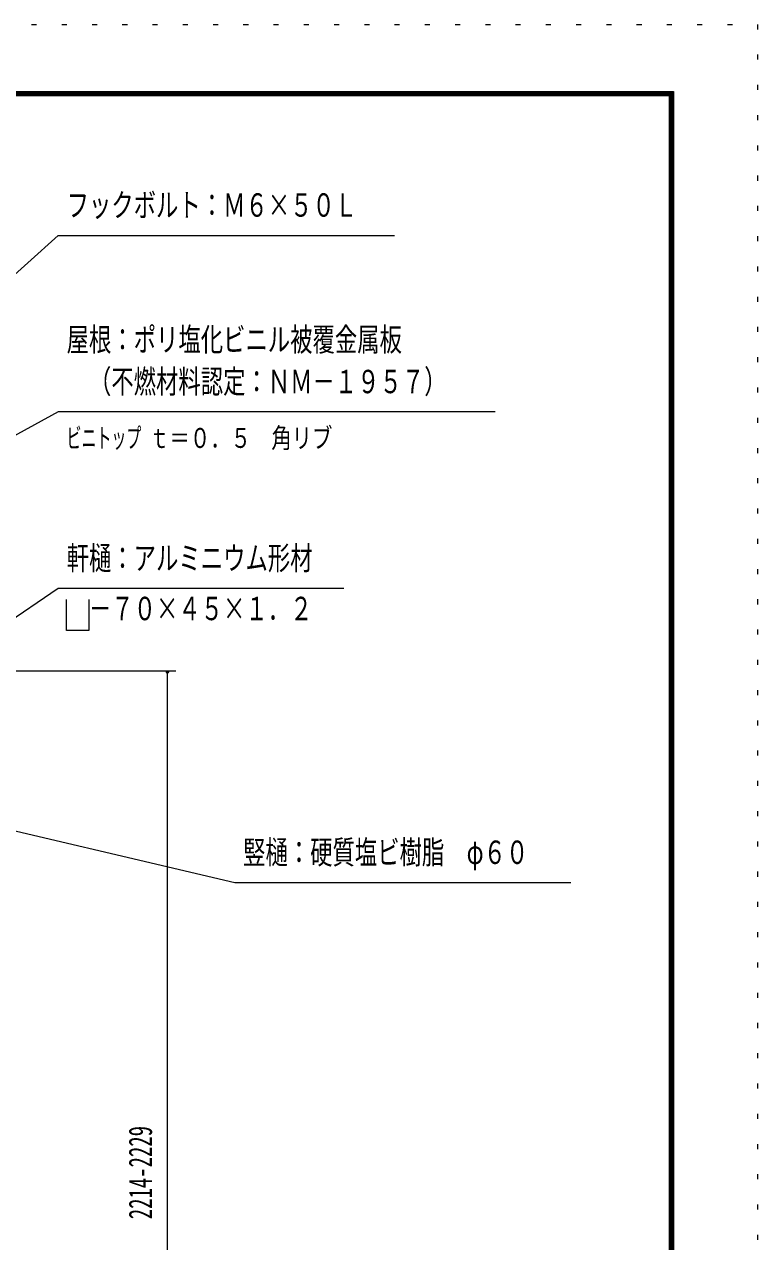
# Model space of a CAD drawing. Units: millimetres, scale not verified. Extents: x -25340 to 25344, y -10500 to 10500.
# Drawn here: x 20981 to 25344, y 3259 to 10500 of the extents above; entities that cross this region are included whole.
import ezdxf
from ezdxf.enums import TextEntityAlignment as Align

# ---------------------------------------------------------------- set-up
doc = ezdxf.new("R2010")
doc.units = ezdxf.units.MM
doc.header["$LTSCALE"] = 60
doc.linetypes.add('USER4', pattern=[3, 0.5, -2.5])
for name, color, linetype, lineweight in [('0-A_2-52DIM', 3, 'Continuous', 18), ('0-C_F-F1PAPER', 5, 'Continuous', 18), ('0-D_F-E_J_ADD', 5, 'USER4', 18)]:
    doc.layers.add(name, color=color, linetype=linetype, lineweight=lineweight)
doc.styles.add('ＭＳ ゴシック', font='')
doc.styles.get('ＭＳ ゴシック').set_extended_font_data('MS Gothic')

msp = doc.modelspace()

# ---------------------------------------------------------------- linework, layer by layer
at = {"layer": '0-A_2-52DIM'}
for p, q in [((19471.48, 7699.55), (21182.55, 9244.93)), ((21182.55, 9244.93), (23182.55, 9244.93)), ((21232.55, 6894.93), (21232.55, 7078.88)), ((21882.55, 6652.53), (20574.79, 6652.53)), ((21842.55, 6652.53), (21822.55, 6652.53)), ((21832.55, 344.93), (21832.55, 6652.53))]:
    msp.add_line(p, q, dxfattribs=at)
for points in [[(23782.55, 8194.93), (21182.55, 8194.93), (19926.25, 7506.15)], [(22882.55, 7144.93), (21182.55, 7144.93), (20518.61, 6692.54)], [(21364.19, 7078.88), (21364.19, 6894.93), (21232.55, 6894.93)], [(20460.15, 5810.98), (22232.55, 5394.93), (24232.55, 5394.93)]]:
    msp.add_lwpolyline(points, dxfattribs=at)
msp.add_arc((21832.55, 6652.53), 10, 180, 0, dxfattribs=at)
at = {"layer": '0-C_F-F1PAPER'}
for points in [[(24843.96, -10000), (-3856.04, -10000), (-3856.04, 10100), (24843.96, 10100)], [(24841.46, -9997.5), (24841.46, 10097.5), (-3853.54, 10097.5), (-3853.54, -9997.5)], [(24838.96, -9995), (24838.96, 10095), (-3851.04, 10095), (-3851.04, -9995)], [(24836.46, -9992.5), (-3848.54, -9992.5), (-3848.54, 10092.5), (24836.46, 10092.5)], [(24833.96, -9990), (24833.96, 10090), (-3846.04, 10090), (-3846.04, -9990)], [(24831.46, -9987.5), (-3843.54, -9987.5), (-3843.54, 10087.5), (24831.46, 10087.5)], [(24828.96, -9985), (24828.96, 10085), (-3841.04, 10085), (-3841.04, -9985)], [(24826.46, -9982.5), (-3838.54, -9982.5), (-3838.54, 10082.5), (24826.46, 10082.5)], [(24823.96, -9980), (-3836.04, -9980), (-3836.04, 10080), (24823.96, 10080)], [(24821.46, -9977.5), (-3833.54, -9977.5), (-3833.54, 10077.5), (24821.46, 10077.5)], [(24818.96, -9975), (24818.96, 10075), (-3831.04, 10075), (-3831.04, -9975)]]:
    msp.add_lwpolyline(points, close=True, dxfattribs=at)
at = {"layer": '0-D_F-E_J_ADD'}
msp.add_lwpolyline([(25343.96, -10500), (-4356.04, -10500), (-4356.04, 10500), (25343.96, 10500)], close=True, dxfattribs=at)

# ---------------------------------------------------------------- texts
at = {"layer": '0-A_2-52DIM', "color": 7, "style": 'ＭＳ ゴシック'}
for s, height, width, p in [('フックボルト：Ｍ６×５０Ｌ', 139.3, 0.7, (21232.55, 9313.93)), ('屋根：ポリ塩化ビニル被覆金属板', 139.3, 0.7, (21232.55, 8513.93)), ('\u3000（不燃材料認定：ＮＭ－１９５７）', 139.3, 0.7, (21232.55, 8263.93)), ('ビニトップ ', 118.4, 0.55, (21232.55, 7944.93)), ('ｔ＝０．５\u3000角リブ', 118.4, 0.75, (21723.75, 7944.93)), ('軒樋：アルミニウム形材', 139.3, 0.7, (21232.55, 7213.93)), ('\u3000－７０×４５×１．２', 139.3, 0.7, (21232.55, 6913.93)), ('竪樋：硬質塩ビ樹脂\u3000φ６０', 139.3, 0.7, (22282.55, 5463.93))]:
    msp.add_text(s, height=height, dxfattribs=dict(at, width=width)).set_placement(p, align=Align.BOTTOM_LEFT)
at = {"layer": '0-A_2-52DIM', "color": 7, "style": 'ＭＳ ゴシック', "width": 0.65}
msp.add_text('2214-2229', height=139.3, rotation=90, dxfattribs=at).set_placement((21782.55, 3392.74), align=Align.BOTTOM_LEFT)

doc.saveas('drawing.dxf')
